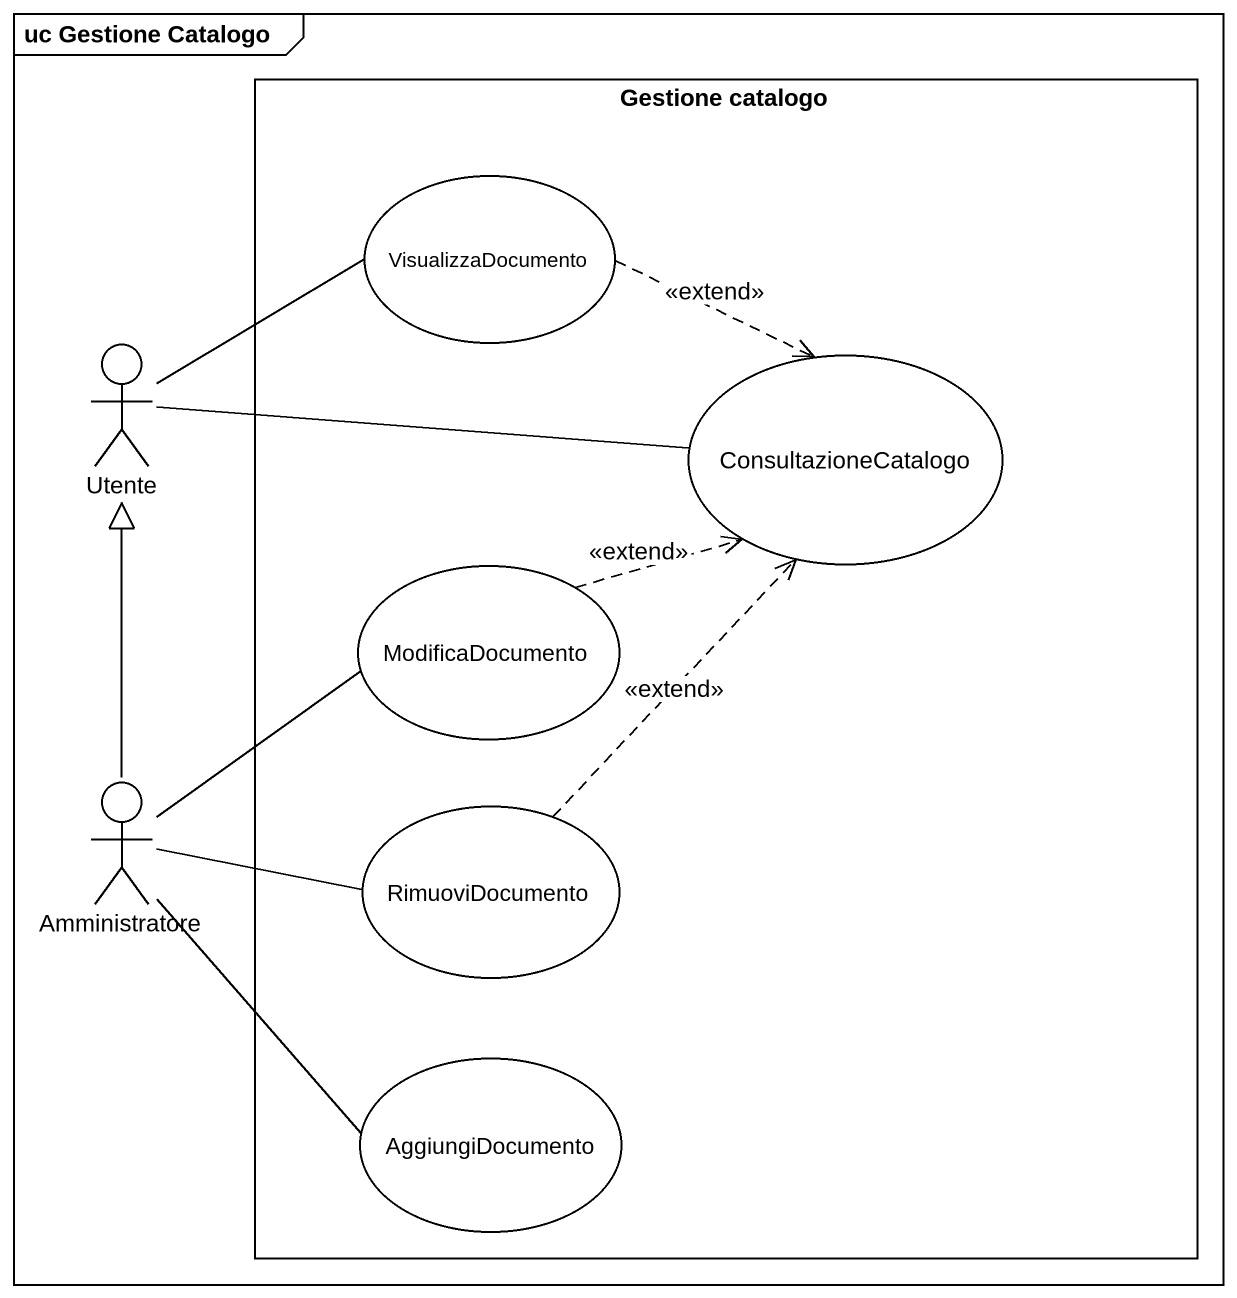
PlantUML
@startuml
mainframe uc Gestione Catalogo
rectangle "Gestione catalogo" as Gestione_catalogo {
  usecase VisualizzaDocumento
  usecase ConsultazioneCatalogo
  usecase ModificaDocumento
  usecase RimuoviDocumento
  usecase AggiungiDocumento
}
actor Utente
actor Amministratore
VisualizzaDocumento .right.> ConsultazioneCatalogo : <<extend>>
Utente -right- VisualizzaDocumento
Utente -right- ConsultazioneCatalogo
ModificaDocumento .right.> ConsultazioneCatalogo : <<extend>>
Amministratore -up-|> Utente
Amministratore -up- ModificaDocumento
Amministratore -right- RimuoviDocumento
Amministratore -- AggiungiDocumento
RimuoviDocumento .up.> ConsultazioneCatalogo : <<extend>>
@enduml
